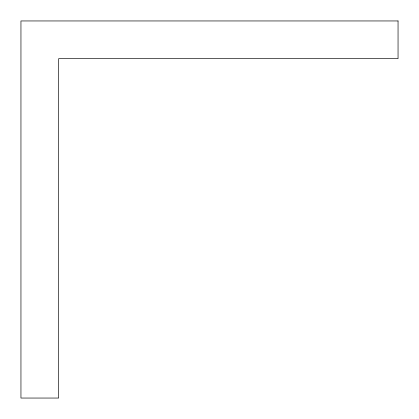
<?xml version="1.0" encoding="UTF-8"?>
<svg xmlns="http://www.w3.org/2000/svg" width="419" height="419" viewBox="0 0 419 419"><rect width="100%" height="100%" fill="white"/><g stroke="black" fill="none" stroke-linecap="round" stroke-linejoin="round"><path stroke-width="0.63" d="M398.05 20.95L20.95 20.95L20.95 398.05L58.66 398.05L58.66 58.66L398.05 58.66L398.05 20.95"/></g></svg>
